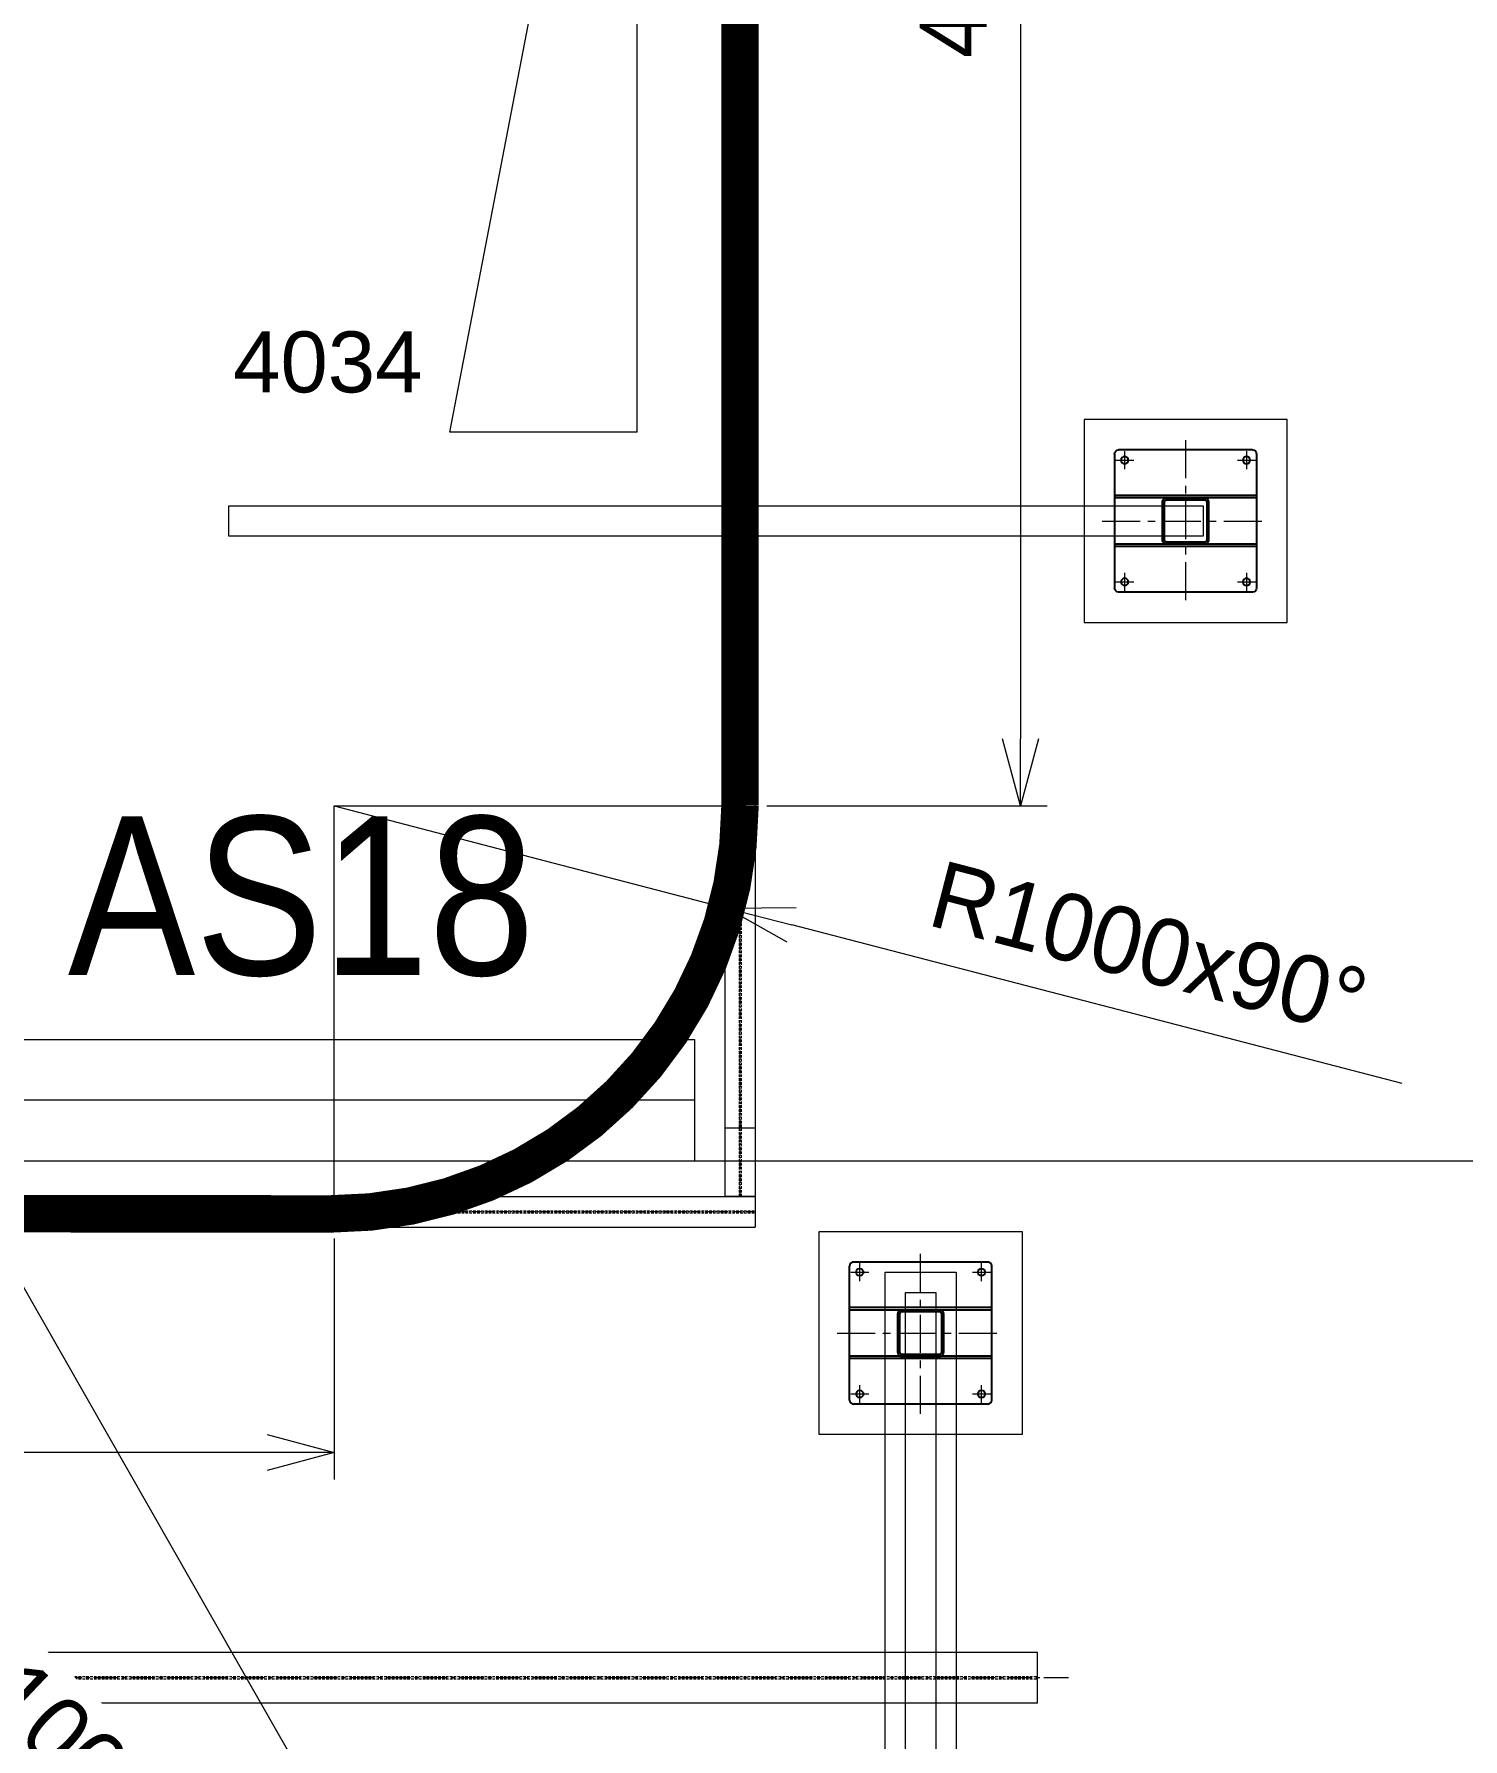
# Model space of a CAD drawing. Header units: inches. Extents: x 702888 to 852715, y 9845 to 271320.
# Drawn here: x 775855 to 779374, y 78443 to 82642 of the extents above; entities that cross this region are included whole.
import ezdxf

# ---------------------------------------------------------------- set-up
doc = ezdxf.new("R2010")
doc.units = ezdxf.units.IN
doc.header["$MEASUREMENT"] = 0
doc.header["$PDMODE"] = 34
for name, pattern in [('CENTER', [2, 1.25, -0.25, 0.25, -0.25]), ('CENTER2', [1.125, 0.75, -0.125, 0.125, -0.125]), ('DASHED2', [0.375, 0.25, -0.125]), ('HIDDEN', [9.525, 6.35, -3.175])]:
    doc.linetypes.add(name, pattern=pattern)
doc.layers.get('0').update_dxf_attribs({"lineweight": 5})
doc.layers.get('Defpoints').update_dxf_attribs({"lineweight": 5})
for name, color, linetype, lineweight in [('Beam 150x75', 55, 'Continuous', 5), ('Beam 200', 6, 'Continuous', 0), ('BEMASSUNG', 5, 'Continuous', 0), ('chain', 2, 'Continuous', 5), ('chain con', 52, 'Continuous', 5), ('cl', 6, 'CENTER', 5), ('Power track', 161, 'Continuous', 5)]:
    doc.layers.add(name, color=color, linetype=linetype, lineweight=lineweight)
doc.layers.add('p5', color=2, linetype='Continuous')
doc.styles.add('LUCIDA CONSOLE', font='swissl.ttf')
doc.dimstyles.new('D1', dxfattribs={"dimscale": 66, "dimtxt": 2.5, "dimasz": 2.5, "dimexe": 1, "dimexo": 1, "dimgap": 1.25, "dimtad": 1, "dimdec": 0, "dimdsep": 46, "dimtxsty": 'Standard', "dimblk": 'OPEN30', "dimcen": 2.5, "dimclrd": 150, "dimclre": 150, "dimclrt": 140, "dimadec": 0, "dimazin": 0, "dimtfac": 1, "dimtdec": 0, "dimtmove": 0, "dimatfit": 3, "dimfxl": 1, "dimtfill": 1, "dimlwd": 13, "dimlwe": 13, "dimarcsym": 0})

# ---------------------------------------------------------------- blocks, each defined once
blk = doc.blocks.new('A$C67DF10EB')
blk.add_lwpolyline([(-44.2, -101), (-44.2, 399), (455.8, 399), (455.8, -101)], close=True)
at = {"layer": 'cl', "color": 1, "linetype": 'CENTER', "ltscale": 75}
for p, q in [((205.8, -50), (205.8, 347.9)), ((0, 149), (411.7, 149))]:
    blk.add_line(p, q, dxfattribs=at)
at = {"layer": 'cl', "color": 1, "linetype": 'CENTER', "ltscale": 100}
for p, q in [((33.7, 299), (78, 299)), ((55.8, 276.8), (55.8, 321.1)), ((333.7, 299), (378, 299)), ((355.8, 276.8), (355.8, 321.1)), ((55.8, -23.2), (55.8, 21.1)), ((355.8, -23.2), (355.8, 21.1)), ((33.7, -1), (78, -1)), ((333.7, -1), (378, -1))]:
    blk.add_line(p, q, dxfattribs=at)
at = {"layer": 'p5', "linetype": 'Continuous'}
for p, q in [((30.8, -16), (30.8, 314)), ((370.8, 324), (40.8, 324)), ((380.8, -16), (380.8, 314)), ((380.8, 211.7), (30.8, 211.7)), ((380.8, 205.7), (30.8, 205.7)), ((380.8, 92.2), (30.8, 92.2)), ((380.8, 86.2), (30.8, 86.2)), ((370.8, -26), (40.8, -26))]:
    blk.add_line(p, q, dxfattribs=at)
for points in [[(262.6, 102.2), (262.6, 195.7, 0.414214), (252.6, 205.7), (159.1, 205.7, 0.414214), (149.1, 195.7), (149.1, 102.2, 0.414214), (159.1, 92.2), (252.6, 92.2, 0.414214)], [(257.8, 102), (257.8, 195.9, 0.414214), (252.8, 200.9), (158.9, 200.9, 0.414214), (153.9, 195.9), (153.9, 102, 0.414214), (158.9, 97), (252.8, 97, 0.414214)]]:
    blk.add_lwpolyline(points, format="xyb", close=True, dxfattribs=at)
for centre in [(55.8, 299), (355.8, 299), (55.8, -1), (355.8, -1)]:
    blk.add_circle(centre, 9, dxfattribs=at)
for centre, start, end in [((40.8, 314), 90, 180), ((370.8, 314), 0, 90), ((40.8, -16), 180, 270), ((370.8, -16), 270, 0)]:
    blk.add_arc(centre, 10, start, end, dxfattribs=at)
blk = doc.blocks.new('_Open30')
at = {"color": 0, "linetype": 'ByBlock', "lineweight": -2}
for p, q in [((-1, 0.268), (0, 0)), ((0, 0), (-1, -0.268)), ((0, 0), (-1, 0))]:
    blk.add_line(p, q, dxfattribs=at)
blk = doc.blocks.new('*D155')
at = {"layer": 'chain', "color": 150, "lineweight": 13, "transparency": 16777216}
for p, q in [((775556.8, 84898.3), (779855.9, 84898.3)), ((779780.9, 84710.8), (779780.9, 80054.7)), ((775556.5, 79867.2), (779855.9, 79867.2))]:
    blk.add_line(p, q, dxfattribs=at)
at = {"layer": 'Defpoints', "color": 0, "transparency": 16777216}
for p in [(775481.8, 84898.3), (775481.5, 79867.2), (779780.9, 79867.2)]:
    blk.add_point(p, dxfattribs=at)
at = {"layer": 'chain', "color": 150, "lineweight": 13, "transparency": 16777216, "xscale": 187.5, "yscale": 187.5, "zscale": 187.5}
for p, rotation in [((779780.9, 84898.3), 90), ((779780.9, 79867.2), 270)]:
    blk.add_blockref('_Open30', p, dxfattribs=dict(at, rotation=rotation))
at = {"layer": 'chain', "color": 140, "transparency": 16777216, "insert": (779593.4, 82382.8), "char_height": 187.5, "attachment_point": 5, "rotation": 90, "bg_fill": 3, "box_fill_scale": 1.25, "bg_fill_color": 256, "bg_fill_true_color": 13158600, "bg_fill_transparency": 0}
blk.add_mtext('5031', dxfattribs=at)
blk = doc.blocks.new('A$C6ACB2806')
at = {"color": 1, "linetype": 'DASHED2', "ltscale": 1000}
blk.add_lwpolyline([(50325.4, -9667.9), (36325.4, -9667.9), (36325.4, -9367.9), (50325.4, -9367.9)], close=True, dxfattribs=at)
blk = doc.blocks.new('Beam 150')
for p, q in [((747338.2, 57630.4), (741338.3, 57630.4)), ((741338.3, 57555.4), (741338.3, 57630.4)), ((741338.3, 57555.4), (741338.3, 57630.4)), ((747338.2, 57555.4), (747338.2, 57630.4)), ((747338.2, 57555.4), (741338.3, 57555.4))]:
    blk.add_line(p, q)
at = {"linetype": 'HIDDEN'}
for p, q in [((747338.2, 57595.4), (741338.3, 57595.4)), ((747338.2, 57590.4), (741338.3, 57590.4))]:
    blk.add_line(p, q, dxfattribs=at)
at = {"linetype": 'CENTER2', "ltscale": 30}
blk.add_line((741338.3, 57592.9), (747338.2, 57592.9), dxfattribs=at)
blk = doc.blocks.new('T6YY6')
at = {"linetype": 'CENTER2', "ltscale": 80}
blk.add_line((706263.8, 77134.1), (706263.8, 83265.3), dxfattribs=at)
for p, q in [((706201.3, 77210.4), (706201.3, 83210.4)), ((706326.3, 77210.4), (706326.3, 83210.4)), ((706201.3, 77210.4), (706326.3, 77210.4))]:
    blk.add_line(p, q)
at = {"linetype": 'HIDDEN'}
for p, q in [((706261, 83210.4), (706261, 77210.4)), ((706266.7, 83210.4), (706266.7, 77210.4))]:
    blk.add_line(p, q, dxfattribs=at)
blk = doc.blocks.new('T45Y4')
for p, q in [((777444.3, 79947.6), (777444.3, 79779)), ((777519.3, 79947.6), (777444.3, 79947.6)), ((777519.3, 79947.6), (777519.3, 79779)), ((777519.3, 79779), (777444.3, 79779)), ((777519.3, 79779), (777444.3, 79779))]:
    blk.add_line(p, q)
at = {"linetype": 'HIDDEN'}
for p, q in [((777479.3, 79947.6), (777479.3, 79779)), ((777484.3, 79947.6), (777484.3, 79779))]:
    blk.add_line(p, q, dxfattribs=at)
at = {"linetype": 'CENTER2', "ltscale": 30}
blk.add_line((777481.8, 79779), (777481.8, 79947.6), dxfattribs=at)
blk = doc.blocks.new('65u6u76i')
at = {"color": 1}
for p, q in [((748396.7, 88210), (745996.8, 87749)), ((748396.7, 87749), (748396.7, 88210)), ((748396.7, 87749), (745996.8, 87749))]:
    blk.add_line(p, q, dxfattribs=at)
blk = doc.blocks.new('*D467')
at = {"color": 150, "lineweight": 13, "transparency": 16777216}
for p, q in [((776593.5, 80741.5), (777561.3, 80489.8)), ((779224.5, 80057.2), (777721, 80448.3))]:
    blk.add_line(p, q, dxfattribs=at)
at = {"layer": 'Defpoints', "color": 0, "transparency": 16777216}
for p in [(776593.5, 80741.5), (777561.3, 80489.8)]:
    blk.add_point(p, dxfattribs=at)
at = {"color": 150, "lineweight": 13, "transparency": 16777216, "xscale": 165, "yscale": 165, "zscale": 165, "rotation": 165.4206480352466}
blk.add_blockref('_Open30', (777561.3, 80489.8), dxfattribs=at)
at = {"color": 140, "transparency": 16777216, "insert": (778600.6, 80390), "char_height": 165, "attachment_point": 5, "rotation": 345.4206, "bg_fill": 3, "box_fill_scale": 1.25, "bg_fill_color": 256, "bg_fill_true_color": 13158600, "bg_fill_transparency": 0}
blk.add_mtext('R1000x90%%D', dxfattribs=at)
blk = doc.blocks.new('*D470')
at = {"color": 150, "lineweight": 13, "transparency": 16777216}
for p, q in [((774481.8, 79592.9), (775207.1, 78904.5)), ((776443.8, 77730.8), (775326.8, 78790.9))]:
    blk.add_line(p, q, dxfattribs=at)
at = {"layer": 'Defpoints', "color": 0, "transparency": 16777216}
for p in [(774481.8, 79592.9), (775207.1, 78904.5)]:
    blk.add_point(p, dxfattribs=at)
at = {"color": 150, "lineweight": 13, "transparency": 16777216, "xscale": 165, "yscale": 165, "zscale": 165, "rotation": 136.4959307861023}
blk.add_blockref('_Open30', (775207.1, 78904.5), dxfattribs=at)
at = {"color": 140, "transparency": 16777216, "insert": (776058.8, 78323.7), "char_height": 165, "attachment_point": 5, "rotation": 316.4959, "bg_fill": 3, "box_fill_scale": 1.25, "bg_fill_color": 256, "bg_fill_true_color": 13158600, "bg_fill_transparency": 0}
blk.add_mtext('R1000x90%%D', dxfattribs=at)
blk = doc.blocks.new('RT65Y6')
blk.add_line((777481.6, 80016.2), (763481.6, 80016.2))
blk.add_lwpolyline([(763481.6, 80166.2), (777481.6, 80166.2), (777481.6, 79866.2), (763481.6, 79866.2)], close=True)
blk = doc.blocks.new('*D545')
at = {"color": 150, "lineweight": 13, "transparency": 16777216}
for p, q in [((777659.5, 84915), (778350.3, 84915)), ((778284.3, 84750), (778284.3, 80906.5)), ((777659.5, 80741.5), (778350.3, 80741.5))]:
    blk.add_line(p, q, dxfattribs=at)
at = {"layer": 'Defpoints', "color": 0, "transparency": 16777216}
for p in [(777593.5, 84915), (777593.5, 80741.5), (778284.3, 80741.5)]:
    blk.add_point(p, dxfattribs=at)
at = {"color": 150, "lineweight": 13, "transparency": 16777216, "xscale": 165, "yscale": 165, "zscale": 165}
for p, rotation in [((778284.3, 84915), 90), ((778284.3, 80741.5), 270)]:
    blk.add_blockref('_Open30', p, dxfattribs=dict(at, rotation=rotation))
at = {"color": 140, "transparency": 16777216, "insert": (778119.3, 82828.3), "char_height": 165, "attachment_point": 5, "rotation": 90, "bg_fill": 3, "box_fill_scale": 1.25, "bg_fill_color": 256, "bg_fill_true_color": 13158600, "bg_fill_transparency": 0}
blk.add_mtext('4173', dxfattribs=at)
blk = doc.blocks.new('*D582')
at = {"color": 150, "lineweight": 13, "transparency": 16777216}
for p, q in [((769441.5, 79675.5), (769441.5, 79082.6)), ((776593.5, 79675.5), (776593.5, 79082.6)), ((776428.5, 79148.6), (769606.5, 79148.6))]:
    blk.add_line(p, q, dxfattribs=at)
at = {"layer": 'Defpoints', "color": 0, "transparency": 16777216}
for p in [(769441.5, 79741.5), (776593.5, 79741.5), (769441.5, 79148.6)]:
    blk.add_point(p, dxfattribs=at)
at = {"color": 150, "lineweight": 13, "transparency": 16777216, "xscale": 165, "yscale": 165, "zscale": 165, "rotation": 180}
blk.add_blockref('_Open30', (769441.5, 79148.6), dxfattribs=at)
at = {"color": 150, "lineweight": 13, "transparency": 16777216, "xscale": 165, "yscale": 165, "zscale": 165}
blk.add_blockref('_Open30', (776593.5, 79148.6), dxfattribs=at)
at = {"color": 140, "transparency": 16777216, "insert": (773017.5, 79313.6), "char_height": 165, "attachment_point": 5, "bg_fill": 3, "box_fill_scale": 1.25, "bg_fill_color": 256, "bg_fill_true_color": 13158600, "bg_fill_transparency": 0}
blk.add_mtext('7152', dxfattribs=at)

msp = doc.modelspace()

# ---------------------------------------------------------------- linework, layer by layer
at = {"color": 161}
for points in [[(776334.185, 81480.413), (778734.185, 81480.413), (778734.185, 81405.413), (776334.185, 81405.413)], [(778125.872, 77946.913), (777950.872, 77946.913), (777950.872, 79592.913), (778125.872, 79592.913)], [(778075.872, 77996.913), (778000.872, 77996.913), (778000.872, 79542.913), (778075.872, 79542.913)]]:
    msp.add_lwpolyline(points, close=True, dxfattribs=at)
at = {"layer": 'Power track', "ltscale": 20}
msp.add_line((776593.545, 79741.52), (769441.544, 79741.52), dxfattribs=at)

# ---------------------------------------------------------------- block references
at = {"color": 1, "xscale": -1, "rotation": 180}
msp.add_blockref('A$C67DF10EB', (778485.099, 81591.882), dxfattribs=at)
at = {"color": 1}
msp.add_blockref('A$C67DF10EB', (777832.535, 79293.944), dxfattribs=at)
at = {"layer": 'Beam 150x75', "rotation": 180}
msp.add_blockref('Beam 150', (1518969.316, 137334.432), dxfattribs=at)
at = {"layer": 'Beam 200', "rotation": 90}
msp.add_blockref('T6YY6', (855536.251, -627669.736), dxfattribs=at)

# ---------------------------------------------------------------- texts
at = {"color": 140, "width": 0.9}
msp.add_text('AS18', height=390.5237, dxfattribs=at).set_placement((775938.154, 80324.88))

# ---------------------------------------------------------------- next in the draw order: dimensions: what is measured, and where the dimension line sits
at = {"layer": 'chain', "color": 1}
dim = msp.add_linear_dim(base=(779780.929, 79867.215), p1=(775481.822, 84898.29), p2=(775481.493, 79867.215), angle=90, dimstyle='D1', override={"dimscale": 75}, dxfattribs=at)
dim.commit()
dim.dimension.update_dxf_attribs({"geometry": '*D155', "text_midpoint": (779593.429, 82382.753)})

# ---------------------------------------------------------------- next in the draw order: linework, layer by layer
at = {"layer": 'chain con', "color": 51, "true_color": 0xf7f281}
msp.add_lwpolyline([(798245.24, 86010.013, 92.306, 92.306, 0), (766481.493, 86008.645, 92.306, 92.306, 0.38429449), (765481.493, 85010.013, 92.306, 92.306, 0), (765481.493, 79704.635, 92.306, 92.306, -0.93903903), (763374.513, 79647.862, 92.306, 92.306, 0), (763374.513, 82740.979, 92.306, 92.306, -0.3858331), (764415.961, 83740.979, 92.306, 92.306, 0), (771103.859, 83740.979, 92.306, 92.306, -1.05162834), (771103.747, 81741.52, 92.306, 92.306, 0), (769441.544, 81741.52, 92.306, 92.306, 1), (769441.544, 79741.52, 92.306, 92.306, 0), (776584.138, 79736.321, 92.306, 92.306, 0.41299066), (777593.545, 80741.52, 92.306, 92.306, 0), (777593.545, 84911.597, 92.306, 92.306, 0.95780741), (775481.822, 84898.29, 92.306, 92.306, 0), (775481.822, 79592.912, 92.306, 92.306, -0.41504176), (774481.822, 78593, 92.306, 92.306, 0), (750590.002, 78592.912, 60, 60, -0.41420955)], format="xyseb", dxfattribs=at)
at = {"layer": 'Power track', "ltscale": 20}
msp.add_line((777593.545, 85010.013), (777593.545, 80741.52), dxfattribs=at)
msp.add_arc((776593.545, 80741.52), 1000, 270, 0, dxfattribs=at)

# ---------------------------------------------------------------- next in the draw order: block references
at = {"color": 140}
msp.add_blockref('A$C6ACB2806', (727156.226, 89534.124), dxfattribs=at)
at = {"xscale": -1, "rotation": 90}
msp.add_blockref('65u6u76i', (865088.935, 830058.312), dxfattribs=at)
at = {"layer": 'Beam 150x75', "rotation": 90}
msp.add_blockref('Beam 150', (835186.457, -661390.68), dxfattribs=at)
at = {"layer": 'Beam 150x75'}
msp.add_blockref('T45Y4', (111.723, 0), dxfattribs=at)

# ---------------------------------------------------------------- next in the draw order: texts
at = {"insert": (776345.17, 81909.712), "char_height": 150, "attachment_point": 1, "style": 'LUCIDA CONSOLE'}
msp.add_mtext_dynamic_manual_height_columns('4034', width=89.77432, gutter_width=6.5, heights=[0], dxfattribs=at)

# ---------------------------------------------------------------- next in the draw order: leaders
at = {"color": 1, "annotation_type": 0, "has_hookline": 1, "hookline_direction": 0, "text_width": 8800}
msp.add_leader([(775320.255, 80447.026), (777626.088, 76405.635), (777813.588, 76405.635)], dimstyle='D1', override={"dimscale": 75}, dxfattribs=at)

# ---------------------------------------------------------------- next in the draw order: dimensions: what is measured, and where the dimension line sits
dim = msp.add_radius_dim(center=(776593.545, 80741.52), mpoint=(777561.345, 80489.799), text='<>x90%%D', dimstyle='D1')
dim.commit()
dim.dimension.update_dxf_attribs({"geometry": '*D467', "text_midpoint": (778559.098, 80230.288), "dimtype": 164})
dim = msp.add_radius_dim(center=(774481.822, 79592.913), mpoint=(775207.148, 78904.506), text='<>x90%%D', dimstyle='D1')
dim.commit()
dim.dimension.update_dxf_attribs({"geometry": '*D470', "text_midpoint": (776058.753, 78323.732)})

# ---------------------------------------------------------------- next in the draw order: linework, layer by layer
at = {"color": 1}
for p, q in [((776593.545, 79741.52), (776593.545, 80741.52)), ((776593.545, 80741.52), (777593.545, 80741.52))]:
    msp.add_line(p, q, dxfattribs=at)

# ---------------------------------------------------------------- next in the draw order: block references
at = {"layer": 'BEMASSUNG'}
msp.add_blockref('RT65Y6', (0, 0), dxfattribs=at)

# ---------------------------------------------------------------- next in the draw order: dimensions: what is measured, and where the dimension line sits
dim = msp.add_linear_dim(base=(778284.344, 80741.52), p1=(777593.545, 84915.013), p2=(777593.545, 80741.52), angle=90, dimstyle='D1')
dim.commit()
dim.dimension.update_dxf_attribs({"geometry": '*D545', "text_midpoint": (778119.344, 82828.266)})
dim = msp.add_linear_dim(base=(769441.544, 79148.551), p1=(776593.545, 79741.52), p2=(769441.544, 79741.52), dimstyle='D1')
dim.commit()
dim.dimension.update_dxf_attribs({"geometry": '*D582', "text_midpoint": (773017.545, 79313.551)})

doc.saveas('drawing.dxf')
